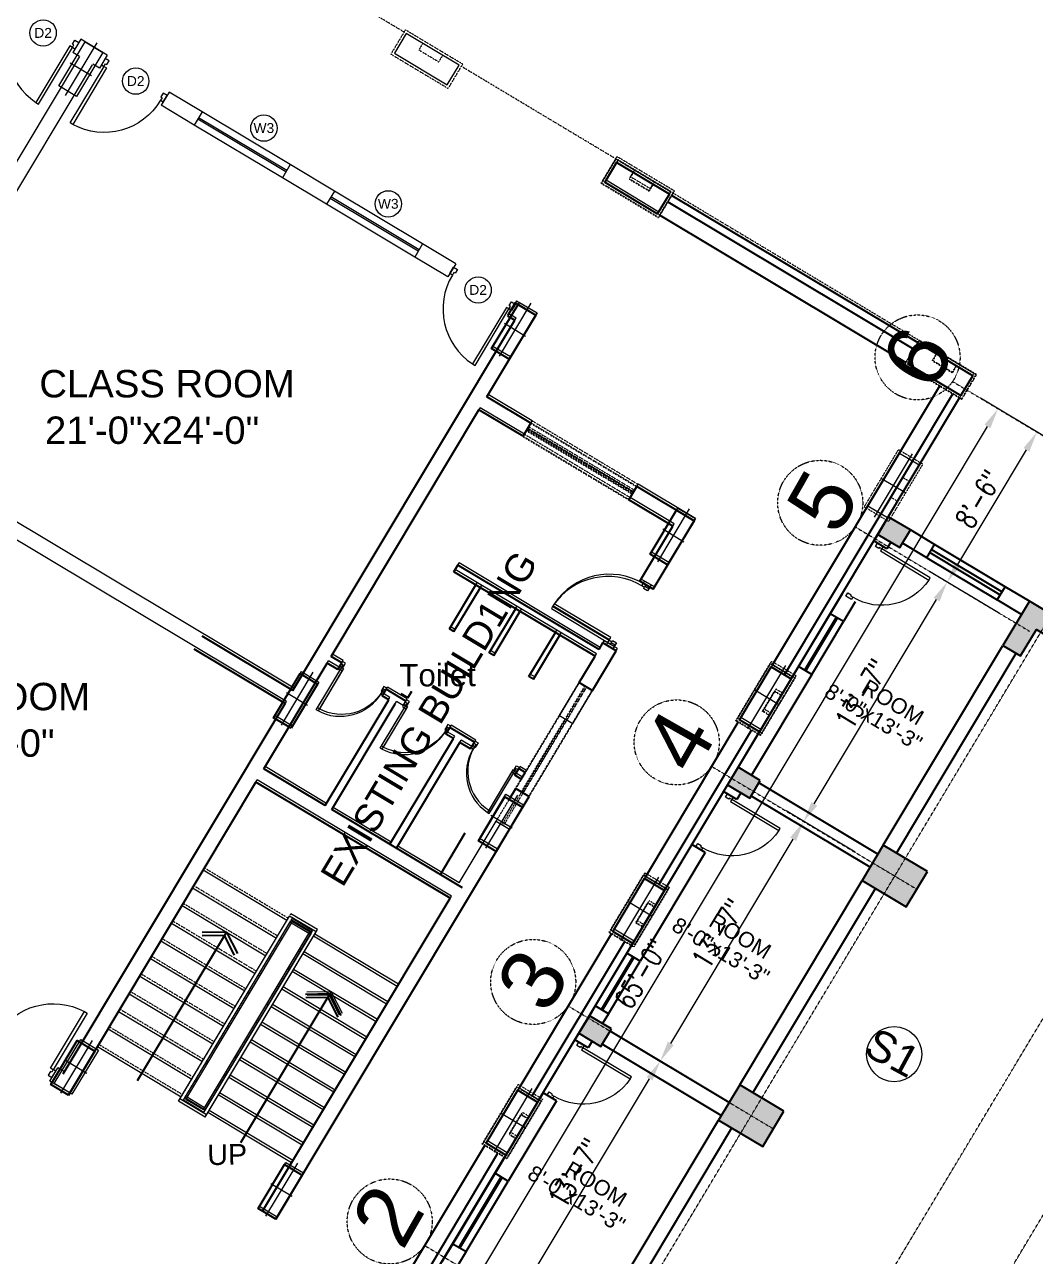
# Model space of a CAD drawing. Header units: inches. Extents: x -110725 to 51121, y 8404 to 44825.
# Drawn here: x 41913 to 42502, y 23805 to 24524 of the extents above; entities that cross this region are included whole.
import ezdxf
from ezdxf.enums import TextEntityAlignment as Align

# ---------------------------------------------------------------- set-up
doc = ezdxf.new("R2010")
doc.units = ezdxf.units.IN
doc.header["$LTSCALE"] = 0.1
doc.header["$MEASUREMENT"] = 0
doc.linetypes.add('CENTER', pattern=[2, 1.25, -0.25, 0.25, -0.25])
doc.linetypes.add('DASHED2', pattern=[0.375, 0.25, -0.125])
doc.layers.get('0').update_dxf_attribs({"color": 1, "lineweight": 0})
doc.layers.get('Defpoints').update_dxf_attribs({"lineweight": 0})
for name, color, linetype in [('COL', 6, 'Continuous'), ('Column Hatch', 7, 'Continuous'), ('GF', 1, 'Continuous'), ('GFW', 5, 'Continuous')]:
    doc.layers.add(name, color=color, linetype=linetype)
for name, color, linetype, lineweight in [('Col.', 4, 'Continuous', 0), ('dim', 252, 'Continuous', 0), ('DOOR', 32, 'Continuous', 0), ('FUR', 8, 'Continuous', 0), ('GRID', 8, 'CENTER', 0), ('h', 8, 'Continuous', 0), ('stair', 5, 'Continuous', 0), ('TEXT', 3, 'Continuous', 0), ('WALL', 7, 'Continuous', 0), ('WIN', 160, 'Continuous', 0)]:
    doc.layers.add(name, color=color, linetype=linetype, lineweight=lineweight)
doc.styles.add('ARIAL', font='arial.ttf')
doc.styles.add('as', font='arial.ttf')
doc.styles.add('ATIF', font='arial.ttf')
doc.styles.add('WORKING', font='romans.shx', dxfattribs={"width": 0.75})
doc.dimstyles.new('1-8', dxfattribs={"dimtxt": 6, "dimasz": 6, "dimexe": 3, "dimexo": 1, "dimgap": 2, "dimtad": 1, "dimdec": 1, "dimzin": 3, "dimdsep": 46, "dimlunit": 4, "dimtxsty": 'WORKING', "dimcen": 2, "dimdle": 3, "dimadec": 0, "dimazin": 0, "dimtfac": 0.75, "dimtdec": 1, "dimtofl": 0, "dimtmove": 1, "dimatfit": 0, "dimfxl": 4, "dimtolj": 1, "dimtzin": 0, "dimlwd": -1, "dimlwe": -1, "dimarcsym": 1})

# ---------------------------------------------------------------- blocks, each defined once
blk = doc.blocks.new('D-1')
for points in [[(1.5, 34.85), (1.5, 1.85), (3, 1.85), (3, 34.85)], [(2.25, 0.38), (2.25, -1.88), (0, -1.88), (0, 1.88), (1.5, 1.88), (1.5, 0.38)], [(33.75, 0.38), (34.5, 0.38), (34.5, 1.88), (36, 1.88), (36, -1.88), (33.75, -1.88)]]:
    blk.add_lwpolyline(points, close=True)
blk.add_arc((1.5, 1.88), 33, 0, 87.39475)
blk = doc.blocks.new('44')
at = {"layer": 'Col.', "linetype": 'Continuous'}
blk.add_lwpolyline([(-24729.42, 37327.33), (-24729.42, 37339.33), (-24759.42, 37339.33), (-24759.42, 37327.33)], close=True, dxfattribs=at)
at = {"layer": 'dim', "linetype": 'Continuous'}
for p, q in [((-24744.42, 37340.53), (-24744.42, 37326.13)), ((-24762.42, 37333.33), (-24726.42, 37333.33))]:
    blk.add_line(p, q, dxfattribs=at)
blk = doc.blocks.new('ADF')
at = {"layer": 'Col.', "linetype": 'Continuous'}
blk.add_lwpolyline([(-24079.18, 38156.3), (-24090.77, 38163.23), (-24072.27, 38194.12), (-24060.69, 38187.18)], close=True, dxfattribs=at)
at = {"layer": 'dim', "linetype": 'Continuous'}
for p, q in [((-24086.82, 38156.68), (-24064.63, 38193.74)), ((-24082.67, 38179.37), (-24068.78, 38171.04))]:
    blk.add_line(p, q, dxfattribs=at)
blk = doc.blocks.new('A$C266513BC')
at = {"layer": 'WALL'}
for p, q in [((0, 52.07), (12.55, 58.49)), ((0, 52.07), (86.94, 0)), ((0, 52.07), (0.26, 37.98)), ((2.02, 50.86), (13.46, 56.71)), ((2.02, 50.86), (2.26, 38.02))]:
    blk.add_line(p, q, dxfattribs=at)
blk = doc.blocks.new('*D3276')
at = {"layer": 'Defpoints', "color": 0, "transparency": 16777216}
for p in [(42503.4, 24285.7), (42543.67, 24261.59), (42491.25, 24174.08)]:
    blk.add_point(p, dxfattribs=at)
at = {"layer": 'dim', "color": 0, "transparency": 16777216}
for p, q in [((42533.37, 24267.75), (42493.11, 24291.87)), ((42457.16, 24208.49), (42497.24, 24275.41)), ((42480.96, 24180.24), (42440.69, 24204.36))]:
    blk.add_line(p, q, dxfattribs=at)
for points in [[(42495.52, 24276.44), (42498.95, 24274.38), (42503.4, 24285.7)], [(42455.44, 24209.52), (42458.87, 24207.46), (42450.99, 24198.19)]]:
    blk.add_solid(points, dxfattribs=at)
at = {"layer": 'dim', "color": 0, "transparency": 16777216, "insert": (42469.35, 24246.65), "char_height": 12, "attachment_point": 5, "rotation": 59.08061, "style": 'WORKING'}
blk.add_mtext('\\A1;8\'-6"', dxfattribs=at)
blk = doc.blocks.new('*D3277')
at = {"layer": 'Defpoints', "color": 0, "transparency": 16777216}
for p in [(42450.99, 24198.19), (42491.25, 24174.08), (42407.5, 24034.24)]:
    blk.add_point(p, dxfattribs=at)
at = {"layer": 'dim', "color": 0, "transparency": 16777216}
for p, q in [((42480.96, 24180.24), (42440.69, 24204.36)), ((42373.4, 24068.65), (42444.82, 24187.9)), ((42397.2, 24040.41), (42356.94, 24064.52))]:
    blk.add_line(p, q, dxfattribs=at)
for points in [[(42443.11, 24188.93), (42446.54, 24186.87), (42450.99, 24198.19)], [(42371.68, 24069.68), (42375.12, 24067.62), (42367.23, 24058.36)]]:
    blk.add_solid(points, dxfattribs=at)
at = {"layer": 'dim', "color": 0, "transparency": 16777216, "insert": (42401.27, 24132.97), "char_height": 12, "attachment_point": 5, "rotation": 59.08056, "style": 'WORKING'}
blk.add_mtext('\\A1;13\'-7"', dxfattribs=at)
blk = doc.blocks.new('*D3278')
at = {"layer": 'Defpoints', "color": 0, "transparency": 16777216}
for p in [(42367.23, 24058.36), (42407.5, 24034.24), (42323.74, 23894.4)]:
    blk.add_point(p, dxfattribs=at)
at = {"layer": 'dim', "color": 0, "transparency": 16777216}
for p, q in [((42397.2, 24040.41), (42356.94, 24064.52)), ((42289.65, 23928.82), (42361.07, 24048.06)), ((42313.45, 23900.57), (42273.18, 23924.69))]:
    blk.add_line(p, q, dxfattribs=at)
for points in [[(42359.35, 24049.09), (42362.78, 24047.03), (42367.23, 24058.36)], [(42287.93, 23929.84), (42291.36, 23927.79), (42283.48, 23918.52)]]:
    blk.add_solid(points, dxfattribs=at)
at = {"layer": 'dim', "color": 0, "transparency": 16777216, "insert": (42317.51, 23993.14), "char_height": 12, "attachment_point": 5, "rotation": 59.08061, "style": 'WORKING'}
blk.add_mtext('\\A1;13\'-7"', dxfattribs=at)
blk = doc.blocks.new('*D3279')
at = {"layer": 'Defpoints', "color": 0, "transparency": 16777216}
for p in [(42283.48, 23918.52), (42323.74, 23894.4), (42239.99, 23754.57)]:
    blk.add_point(p, dxfattribs=at)
at = {"layer": 'dim', "color": 0, "transparency": 16777216}
for p, q in [((42313.45, 23900.57), (42273.18, 23924.69)), ((42205.89, 23788.98), (42277.31, 23908.23)), ((42229.7, 23760.74), (42189.43, 23784.85))]:
    blk.add_line(p, q, dxfattribs=at)
for points in [[(42275.6, 23909.25), (42279.03, 23907.2), (42283.48, 23918.52)], [(42204.18, 23790.01), (42207.61, 23787.96), (42199.73, 23778.69)]]:
    blk.add_solid(points, dxfattribs=at)
at = {"layer": 'dim', "color": 0, "transparency": 16777216, "insert": (42233.76, 23853.3), "char_height": 12, "attachment_point": 5, "rotation": 59.08065, "style": 'WORKING'}
blk.add_mtext('\\A1;13\'-7"', dxfattribs=at)
blk = doc.blocks.new('*D3281')
at = {"layer": 'Defpoints', "color": 0, "transparency": 16777216}
for p in [(42480.66, 24299.33), (42520.92, 24275.21), (42120.13, 23606.06)]:
    blk.add_point(p, dxfattribs=at)
at = {"layer": 'dim', "color": 0, "transparency": 16777216}
for p, q in [((42510.62, 24281.38), (42470.36, 24305.49)), ((42086.04, 23640.47), (42474.49, 24289.03)), ((42109.84, 23612.23), (42069.57, 23636.34))]:
    blk.add_line(p, q, dxfattribs=at)
for points in [[(42472.77, 24290.06), (42476.2, 24288), (42480.66, 24299.33)], [(42084.32, 23641.5), (42087.75, 23639.44), (42079.87, 23630.18)]]:
    blk.add_solid(points, dxfattribs=at)
at = {"layer": 'dim', "color": 0, "transparency": 16777216, "insert": (42272.42, 23969.45), "char_height": 12, "attachment_point": 5, "rotation": 59.08061, "style": 'WORKING'}
blk.add_mtext('\\A1;65\'-0"', dxfattribs=at)
blk = doc.blocks.new('D2')
for p, q in [((-3, 34.85), (-1.5, 34.85)), ((-3, 1.85), (-3, 34.85)), ((-1.5, 34.85), (-1.5, 1.85)), ((-34.5, 1.88), (-36, 1.88)), ((-36, 1.88), (-36, -1.88)), ((-34.5, 0.38), (-34.5, 1.88)), ((-33.75, 0.38), (-34.5, 0.38)), ((-33.75, -1.88), (-33.75, 0.38)), ((-1.5, 1.85), (-3, 1.85)), ((-2.25, 0.38), (-2.25, -1.88)), ((-1.5, 0.38), (-2.25, 0.38)), ((0, 1.88), (-1.5, 1.88)), ((-1.5, 1.88), (-1.5, 0.38)), ((0, -1.88), (0, 1.88)), ((-36, -1.88), (-33.75, -1.88)), ((-2.25, -1.88), (0, -1.88))]:
    blk.add_line(p, q)
blk.add_arc((-1.5, 1.88), 33, 92.60525, 180)

msp = doc.modelspace()

# ---------------------------------------------------------------- hatches: boundary and pattern name
at = {"layer": 'Column Hatch'}
for points in [[(42416.60384, 24236.27762), (42410.43786, 24225.98292), (42423.30622, 24218.27545), (42429.4722, 24228.57014)], [(42341.86345, 24082.29898), (42328.99509, 24090.00645), (42322.82911, 24079.71176), (42335.69747, 24072.00428)], [(42439.39942, 24029.12103), (42413.66253, 24044.53571), (42401.33079, 24023.94619), (42427.06768, 24008.53151)], [(42255.02545, 23937.31465), (42242.15709, 23945.02212), (42235.99111, 23934.72743), (42248.85947, 23927.01996)], [(42355.64486, 23889.28479), (42329.90797, 23904.69947), (42317.57622, 23884.10996), (42343.31312, 23868.69528)]]:
    msp.add_hatch(color=256, dxfattribs=at).paths.add_polyline_path(points)
h = msp.add_hatch(color=256, dxfattribs=at)
h.dxf.hatch_style = 1
h.paths.add_polyline_path([(42483.54332, 24161.20786), (42493.83859, 24155.04161), (42503.09043, 24170.48919), (42518.53267, 24161.24055), (42524.70329, 24171.53172), (42498.96137, 24186.94977)])

# ---------------------------------------------------------------- linework, layer by layer
at = {"layer": 'COL', "color": 5}
msp.add_line((42018.03111, 23917.23936), (42018.889, 23916.72553), dxfattribs=at)
at = {"layer": 'COL', "linetype": 'Continuous'}
for points in [[(42281.99086, 24413.04408), (42288.92759, 24424.62561), (42258.04351, 24443.12355), (42251.10678, 24431.54202)], [(42195.38173, 24328.24888), (42185.09573, 24334.42933), (42200.54687, 24360.14435), (42210.83288, 24353.9639)], [(42458.98362, 24307.03471), (42465.92035, 24318.61624), (42435.03627, 24337.11418), (42428.09954, 24325.53265)], [(42287.82671, 24208.18566), (42277.5407, 24214.36612), (42292.99184, 24240.08114), (42303.27785, 24233.90068)], [(42068.10637, 24112.79021), (42057.82036, 24118.97067), (42073.2715, 24144.68569), (42083.55751, 24138.50523)], [(42341.4247, 24110.75887), (42329.84317, 24117.6956), (42348.34111, 24148.57968), (42359.92264, 24141.64295)], [(42187.69942, 24040.93146), (42177.41341, 24047.11191), (42192.86455, 24072.82693), (42203.15056, 24066.64648)], [(42267.43294, 23987.22257), (42255.85141, 23994.15929), (42274.34935, 24025.04337), (42285.93088, 24018.10664)], [(41938.10902, 23898.66649), (41927.82302, 23904.84694), (41943.27416, 23930.56196), (41953.56017, 23924.38151)], [(42193.44118, 23863.68626), (42181.85965, 23870.62299), (42200.35759, 23901.50706), (42211.93912, 23894.57034)], [(42059.08977, 23826.20537), (42048.80376, 23832.38583), (42064.2549, 23858.10085), (42074.54091, 23851.92039)]]:
    msp.add_lwpolyline(points, close=True, dxfattribs=at)
at = {"layer": 'COL'}
for points in [[(42429.4722, 24228.57014), (42416.60384, 24236.27762), (42410.43786, 24225.98292), (42423.30622, 24218.27545)], [(42341.86345, 24082.29898), (42328.99509, 24090.00645), (42322.82911, 24079.71176), (42335.69747, 24072.00428)], [(42439.39942, 24029.12103), (42413.66253, 24044.53571), (42401.33079, 24023.94619), (42427.06768, 24008.53151)], [(42255.02545, 23937.31465), (42242.15709, 23945.02212), (42235.99111, 23934.72743), (42248.85947, 23927.01996)], [(42355.64486, 23889.28479), (42329.90797, 23904.69947), (42317.57622, 23884.10996), (42343.31312, 23868.69528)]]:
    msp.add_lwpolyline(points, close=True, dxfattribs=at)
at = {"layer": 'COL', "linetype": 'Continuous'}
msp.add_lwpolyline([(42483.54332, 24161.20786), (42493.84179, 24155.04696), (42503.09043, 24170.48919), (42518.53267, 24161.24055), (42524.70329, 24171.53172), (42498.96137, 24186.94977), (42483.54332, 24161.20786)], dxfattribs=at)
at = {"layer": 'FUR', "linetype": 'DASHED2'}
msp.add_line((42018.80186, 23918.5262), (42019.65975, 23918.01236), dxfattribs=at)
at = {"layer": 'GF'}
for p, q in [((42198.89633, 24361.11326), (42194.41073, 24353.62412)), ((42198.89633, 24361.11326), (42210.83288, 24353.9639)), ((42182.31522, 24306.35095), (42210.83288, 24353.9639)), ((42194.41073, 24353.62412), (42198.62625, 24351.09924)), ((42069.14067, 24134.9107), (42198.62625, 24351.09924)), ((42208.05195, 24290.936), (42182.31522, 24306.35095)), ((42091.50589, 24154.73611), (42177.69073, 24298.62993)), ((42203.42746, 24283.21498), (42177.69073, 24298.62993)), ((42203.42746, 24283.21498), (42208.05195, 24290.936)), ((42265.19562, 24246.21909), (42269.8201, 24253.94011)), ((42303.27785, 24233.90068), (42269.8201, 24253.94011)), ((42290.93235, 24230.80414), (42265.19562, 24246.21909)), ((42279.38468, 24194.00875), (42303.27785, 24233.90068)), ((42271.66366, 24198.63323), (42290.93235, 24230.80414)), ((42410.43786, 24225.98292), (42408.12561, 24222.12241)), ((42443.6274, 24220.09192), (42429.4722, 24228.57014)), ((42415.84663, 24217.49793), (42408.12561, 24222.12241)), ((42418.15888, 24221.35844), (42415.84663, 24217.49793)), ((42439.00292, 24212.3709), (42424.84772, 24220.84912)), ((42439.00292, 24212.3709), (42443.6274, 24220.09192)), ((42163.1007, 24204.20863), (42165.41295, 24208.06914)), ((42245.45824, 24154.88079), (42163.1007, 24204.20863)), ((42247.77049, 24158.7413), (42165.41295, 24208.06914)), ((42160.55412, 24170.76442), (42175.96907, 24196.50116)), ((42163.12779, 24169.22293), (42178.54274, 24194.95966)), ((42279.38468, 24194.00875), (42271.66366, 24198.63323)), ((42480.18169, 24187.70698), (42484.80617, 24195.428)), ((42498.96137, 24186.94977), (42484.80617, 24195.428)), ((42389.62767, 24191.23834), (42382.69095, 24179.65681)), ((42183.71718, 24156.89097), (42199.13213, 24182.6277)), ((42186.29085, 24155.34947), (42201.7058, 24181.0862)), ((42397.34869, 24186.61385), (42390.41197, 24175.03232)), ((42494.33689, 24179.22876), (42480.18169, 24187.70698)), ((42390.41197, 24175.03232), (42382.69095, 24179.65681)), ((42069.14067, 24134.9107), (42016.15268, 24166.64772)), ((42163.12779, 24169.22293), (42160.55412, 24170.76442)), ((42206.88023, 24143.01751), (42222.29519, 24168.75424)), ((42209.45391, 24141.47602), (42224.86886, 24167.21275)), ((42247.77049, 24158.7413), (42250.08273, 24162.60181)), ((42257.80375, 24157.97732), (42250.08273, 24162.60181)), ((42413.66275, 24044.53558), (42483.54332, 24161.20786)), ((42064.51618, 24127.18968), (42011.52819, 24158.92671)), ((42097.7256, 24151.01083), (42091.50589, 24154.73611)), ((42186.29085, 24155.34947), (42183.71718, 24156.89097)), ((42236.20927, 24139.43875), (42245.45824, 24154.88079)), ((42243.93029, 24134.81427), (42257.80375, 24157.97732)), ((42421.38381, 24039.91117), (42491.26434, 24156.58338)), ((42052.19777, 24089.10745), (42089.19365, 24150.8756)), ((42095.41336, 24147.15032), (42089.19365, 24150.8756)), ((42095.41336, 24147.15032), (42097.7256, 24151.01083)), ((42364.19301, 24148.77273), (42328.99509, 24090.00645)), ((42371.91402, 24144.14825), (42364.19301, 24148.77273)), ((42209.45391, 24141.47602), (42206.88023, 24143.01751)), ((42236.20927, 24139.43875), (42243.93029, 24134.81427)), ((42371.91402, 24144.14825), (42336.71611, 24085.38197)), ((42121.15009, 24131.73537), (42123.46233, 24135.59588)), ((42125.0106, 24129.42313), (42121.15009, 24131.73537)), ((42135.04386, 24128.65915), (42123.46233, 24135.59588)), ((42136.23451, 24130.64706), (42132.374, 24132.9593)), ((42136.23451, 24130.64706), (42138.54676, 24134.50757)), ((41935.0306, 23911.00114), (42064.51618, 24127.18968)), ((42088.01472, 24067.65497), (42125.0106, 24129.42313)), ((42091.87523, 24065.34273), (42128.87111, 24127.11088)), ((42158.46835, 24109.38369), (42160.78059, 24113.2442)), ((42162.7578, 24106.81453), (42158.46835, 24109.38369)), ((42175.15026, 24104.63752), (42160.78059, 24113.2442)), ((42125.76192, 24045.04638), (42162.7578, 24106.81453)), ((42129.62243, 24042.73414), (42166.61831, 24104.50229)), ((42172.83802, 24100.77701), (42166.61831, 24104.50229)), ((42172.83802, 24100.77701), (42175.15026, 24104.63752)), ((42088.01472, 24067.65497), (42052.19777, 24089.10745)), ((42198.57475, 24085.36206), (42200.88699, 24089.22257)), ((42204.7475, 24086.91033), (42200.88699, 24089.22257)), ((41938.12713, 23898.65564), (42047.57328, 24081.38643)), ((42160.8149, 24013.56065), (42047.57328, 24081.38643)), ((42202.43526, 24083.04982), (42198.57475, 24085.36206)), ((42202.43526, 24083.04982), (42204.7475, 24086.91033)), ((42410.58188, 24039.39177), (42341.09271, 24081.01214)), ((42059.08977, 23826.20537), (42206.93441, 24073.04611)), ((42195.39987, 24071.30356), (42199.21339, 24077.6706)), ((42199.21339, 24077.6706), (42206.93441, 24073.04611)), ((42322.82911, 24079.71176), (42320.51687, 24075.85125)), ((42328.23789, 24071.22676), (42320.51687, 24075.85125)), ((42330.55013, 24075.08727), (42328.23789, 24071.22676)), ((42405.95739, 24031.67075), (42336.46822, 24073.29112)), ((42125.76192, 24045.04638), (42091.87523, 24065.34273)), ((42155.18596, 24027.42292), (42169.73149, 24051.70806)), ((42168.01474, 24019.73916), (42119.36901, 24048.8754)), ((42302.01893, 24044.96717), (42264.04398, 23981.56438)), ((42309.73994, 24040.34269), (42302.01893, 24044.96717)), ((42309.73994, 24040.34269), (42271.765, 23976.9399)), ((42329.90818, 23904.69934), (42401.33072, 24023.94609)), ((42337.62925, 23900.07494), (42409.05185, 24019.32179)), ((42051.36875, 23830.82986), (42160.8149, 24013.56065)), ((42030.27797, 23993.83088), (41978.20822, 23906.89546)), ((42030.27797, 23993.83088), (42016.18582, 23993.56658)), ((42030.27797, 23993.83088), (42036.6958, 23981.28218)), ((42029.06625, 23991.8078), (42016.22333, 23991.56693)), ((42029.06625, 23991.8078), (42034.91517, 23980.3715)), ((42271.765, 23976.9399), (42264.04398, 23981.56438)), ((42090.62947, 23957.6835), (42038.55972, 23870.74808)), ((42090.62947, 23957.6835), (42076.53732, 23957.4192)), ((42090.62947, 23957.6835), (42097.0473, 23945.1348)), ((42089.41775, 23955.66042), (42076.57483, 23955.41955)), ((42089.41775, 23955.66042), (42095.26666, 23944.22412)), ((42245.54604, 23950.68031), (42242.15709, 23945.02212)), ((42253.26706, 23946.05582), (42245.54604, 23950.68031)), ((42253.26706, 23946.05582), (42249.87811, 23940.39764)), ((42235.99111, 23934.72743), (42233.67887, 23930.86692)), ((42241.39988, 23926.24244), (42233.67887, 23930.86692)), ((42243.71213, 23930.10295), (42241.39988, 23926.24244)), ((42323.74388, 23894.40745), (42254.25471, 23936.02781)), ((42319.11939, 23886.68643), (42249.63022, 23928.30679)), ((42215.18092, 23899.98285), (42187.09747, 23853.09483)), ((42222.90194, 23895.35836), (42194.81848, 23848.47035)), ((42222.90194, 23895.35836), (42215.18092, 23899.98285)), ((42247.69945, 23767.44401), (42317.5762, 23884.10991)), ((42255.42047, 23762.81953), (42325.29729, 23879.48555)), ((42187.09747, 23853.09483), (42194.81848, 23848.47035)), ((42162.43354, 23811.91606), (42156.08983, 23801.32463)), ((42162.43354, 23811.91606), (42170.15456, 23807.29158)), ((42170.15456, 23807.29158), (42163.81085, 23796.70015))]:
    msp.add_line(p, q, dxfattribs=at)
at = {"layer": 'GFW', "linetype": 'DASHED2'}
for p, q in [((42267.70645, 24437.36242), (42265.39421, 24433.50191)), ((42265.39421, 24433.50191), (42276.97574, 24426.56518)), ((42279.28798, 24430.42569), (42276.97574, 24426.56518)), ((42444.69921, 24331.35304), (42442.38697, 24327.49254)), ((42442.38697, 24327.49254), (42453.9685, 24320.55581)), ((42456.28074, 24324.41632), (42453.9685, 24320.55581)), ((42208.05195, 24290.936), (42269.8201, 24253.94011)), ((42203.42746, 24283.21498), (42265.19562, 24246.21909)), ((42205.48279, 24286.64654), (42267.25094, 24249.65066)), ((42205.99662, 24287.50443), (42267.76477, 24250.50855)), ((42199.21339, 24077.6706), (42236.20927, 24139.43875)), ((42202.64496, 24075.61527), (42239.64084, 24137.38342)), ((42203.50285, 24075.10144), (42240.49873, 24136.86959)), ((42206.93441, 24073.04611), (42243.93029, 24134.81427)), ((42343.3448, 24122.72239), (42350.28152, 24134.30392)), ((42354.14203, 24131.99168), (42350.28152, 24134.30392)), ((42347.20531, 24120.41015), (42343.3448, 24122.72239)), ((42269.35303, 23999.18608), (42276.28976, 24010.76761)), ((42280.15027, 24008.45537), (42276.28976, 24010.76761)), ((42273.21354, 23996.87384), (42269.35303, 23999.18608)), ((42195.36127, 23875.64978), (42202.298, 23887.23131)), ((42206.15851, 23884.91906), (42202.298, 23887.23131)), ((42199.22178, 23873.33753), (42195.36127, 23875.64978))]:
    msp.add_line(p, q, dxfattribs=at)
at = {"layer": 'GFW', "linetype": 'Continuous'}
for p, q in [((42287.91385, 24420.01382), (42431.44886, 24334.04389)), ((42290.22609, 24423.87433), (42433.7611, 24337.9044)), ((42283.28936, 24412.29281), (42426.82437, 24326.32287)), ((42349.11186, 24149.86651), (42446.64301, 24312.70407)), ((42356.06213, 24143.95519), (42454.36403, 24308.07959)), ((42359.92264, 24141.64295), (42458.22454, 24305.76735)), ((42275.1201, 24026.33021), (42329.07242, 24116.40876)), ((42282.84112, 24021.70572), (42336.79344, 24111.78428)), ((42286.70163, 24019.39348), (42340.65395, 24109.47204)), ((42201.12833, 23902.7939), (42255.08066, 23992.87246)), ((42208.84935, 23898.16942), (42262.80168, 23988.24797)), ((42212.70986, 23895.85717), (42266.66219, 23985.93573)), ((42136.77092, 23795.34305), (42181.0889, 23869.33615)), ((42144.49194, 23790.71857), (42188.80992, 23864.71167)), ((42148.35245, 23788.40632), (42192.67043, 23862.39942))]:
    msp.add_line(p, q, dxfattribs=at)
at = {"layer": 'GFW'}
for p, q in [((42441.82841, 24217.09041), (42482.99963, 24192.41389)), ((42484.79896, 24195.41596), (42443.62774, 24220.09247)), ((42439.00089, 24212.37287), (42480.17211, 24187.69635)), ((42440.80022, 24215.37494), (42481.97144, 24190.69842)), ((42382.69095, 24179.65681), (42364.19301, 24148.77273)), ((42371.91402, 24144.14825), (42390.41197, 24175.03232)), ((42264.04398, 23981.56438), (42245.54604, 23950.68031)), ((42253.26706, 23946.05582), (42271.765, 23976.9399)), ((42187.09747, 23853.09483), (42162.43354, 23811.91606)), ((42170.15456, 23807.29158), (42194.81848, 23848.47035))]:
    msp.add_line(p, q, dxfattribs=at)
at = {"layer": 'GFW', "linetype": 'DASHED2'}
for points in [[(42257.53909, 24445.20061), (42249.06086, 24431.0454), (42282.51861, 24411.00597), (42290.99684, 24425.16117)], [(42434.53185, 24339.19124), (42426.05362, 24325.03603), (42459.51137, 24304.9966), (42467.9896, 24319.1518)], [(42341.94079, 24108.70129), (42327.78559, 24117.17951), (42347.82502, 24150.63726), (42361.98022, 24142.15904)], [(42267.94903, 23985.16498), (42253.79382, 23993.64321), (42273.83326, 24027.10096), (42287.98846, 24018.62273)], [(42193.95726, 23861.62868), (42179.80206, 23870.1069), (42199.8415, 23903.56465), (42213.9967, 23895.08643)]]:
    msp.add_lwpolyline(points, close=True, dxfattribs=at)
at = {"layer": 'GFW', "const_width": 2}
for points in [[(42386.55146, 24177.34457), (42368.05351, 24146.46049)], [(42267.90449, 23979.25214), (42249.40655, 23948.36806)], [(42190.95798, 23850.78259), (42166.29405, 23809.60382)]]:
    msp.add_lwpolyline(points, dxfattribs=at)
at = {"layer": 'GRID'}
for p, q in [((42245.15235, 23733.99307), (42658.74072, 24424.51831)), ((42345.50151, 23673.89267), (42759.08988, 24364.41792)), ((42406.91412, 23661.58869), (42809.71137, 24334.09713)), ((42454.113, 24315.22378), (42573.25001, 24243.86697)), ((42397.31328, 24230.34339), (42498.97337, 24169.45433)), ((42313.55786, 24090.50572), (42433.23355, 24018.82627)), ((42229.8033, 23950.66949), (42349.47899, 23878.99004)), ((42146.05135, 23810.83762), (42239.99042, 23754.57306))]:
    msp.add_line(p, q, dxfattribs=at)
for centre in [(42433.67132, 24329.28511), (42376.87268, 24244.40629), (42293.115, 24104.56534), (42209.36043, 23964.7291), (42125.6088, 23824.89769)]:
    msp.add_circle(centre, 24.81095, dxfattribs=at)
at = {"layer": 'stair'}
for p, q in [((42065.64317, 24000.62456), (42016.74338, 24029.91297)), ((42010.5774, 24019.61827), (42059.47719, 23990.32987)), ((42004.41142, 24009.32358), (42053.31121, 23980.03518)), ((42002.44187, 23895.10396), (42067.18466, 24003.19823)), ((42082.6267, 23993.94926), (42067.18466, 24003.19823)), ((42083.39745, 23995.2361), (42067.95541, 24004.48507)), ((42080.14017, 23993.69009), (42068.1297, 24000.88373)), ((42080.654, 23994.54798), (42068.64353, 24001.74162)), ((41998.24544, 23999.02889), (42047.14523, 23969.74048)), ((42005.18532, 23895.79208), (42067.87278, 24000.45479)), ((42006.55704, 23896.13614), (42068.21684, 23999.08307)), ((42017.62248, 23891.257), (42079.28228, 23994.20392)), ((42017.88391, 23885.85499), (42082.6267, 23993.94926)), ((42017.96654, 23889.88528), (42080.654, 23994.54798)), ((42018.65466, 23887.14183), (42083.39745, 23995.2361)), ((42079.36942, 23992.40325), (42067.35895, 23999.5969)), ((42079.88326, 23993.26114), (42067.87278, 24000.45479)), ((41992.07946, 23988.7342), (42040.97925, 23959.44579)), ((42016.85173, 23889.97016), (42078.51153, 23992.91709)), ((42017.19579, 23888.59844), (42079.88326, 23993.26114)), ((42061.19297, 23989.3022), (42062.05086, 23988.78837)), ((42061.96372, 23990.58904), (42062.82161, 23990.07521)), ((42129.98499, 23962.08718), (42081.08521, 23991.37559)), ((42130.75574, 23963.37402), (42081.85595, 23992.66243)), ((42055.79774, 23980.29435), (42056.65563, 23979.78052)), ((42073.20344, 23982.10856), (42072.34555, 23982.62239)), ((42073.97419, 23983.3954), (42073.1163, 23983.90923)), ((42123.81901, 23951.79249), (42074.91923, 23981.0809)), ((42124.58976, 23953.07933), (42075.68997, 23982.36773)), ((41985.91348, 23978.43951), (42034.81327, 23949.1511)), ((42055.02699, 23979.00751), (42055.88488, 23978.49368)), ((42067.03746, 23971.81387), (42066.17957, 23972.3277)), ((42067.80821, 23973.10071), (42066.95032, 23973.61454)), ((42118.42378, 23942.78464), (42069.52399, 23972.07304)), ((41979.7475, 23968.14481), (42028.64729, 23938.85641)), ((42048.86101, 23968.71282), (42049.7189, 23968.19899)), ((42049.63176, 23969.99966), (42050.48965, 23969.48583)), ((42117.65303, 23941.4978), (42068.75325, 23970.78621)), ((41973.58152, 23957.85012), (42022.48131, 23928.56171)), ((42042.69503, 23958.41813), (42043.55292, 23957.9043)), ((42060.87148, 23961.51918), (42060.01359, 23962.03301)), ((42061.64223, 23962.80601), (42060.78434, 23963.31984)), ((42111.48705, 23931.20311), (42062.58727, 23960.49151)), ((42112.2578, 23932.48994), (42063.35801, 23961.77835)), ((42054.7055, 23951.22448), (42053.84761, 23951.73832)), ((42055.47625, 23952.51132), (42054.61836, 23953.02515)), ((42106.09182, 23922.19525), (42057.19203, 23951.48366)), ((41967.41554, 23947.55543), (42016.31533, 23918.26702)), ((42036.52905, 23948.12344), (42037.38694, 23947.6096)), ((42105.32107, 23920.90842), (42056.42129, 23950.19682)), ((41961.24956, 23937.26074), (42010.14935, 23907.97233)), ((42030.36307, 23937.82874), (42031.22096, 23937.31491)), ((42031.13382, 23939.11558), (42031.99171, 23938.60175)), ((42048.53952, 23940.92979), (42047.68163, 23941.44362)), ((42049.31027, 23942.21663), (42048.45238, 23942.73046)), ((42099.15509, 23910.61372), (42050.25531, 23939.90213)), ((42099.92584, 23911.90056), (42051.02605, 23941.18897)), ((42042.37354, 23930.6351), (42041.51565, 23931.14893)), ((42092.98911, 23900.31903), (42044.08933, 23929.60744)), ((42093.75986, 23901.60587), (42044.86007, 23930.89427)), ((41955.08358, 23926.96604), (42003.98337, 23897.67764)), ((42024.19709, 23927.53405), (42025.05498, 23927.02022)), ((42024.96784, 23928.82089), (42025.82573, 23928.30706)), ((42036.97831, 23921.62724), (42036.12042, 23922.14108)), ((42036.20756, 23920.34041), (42035.34967, 23920.85424)), ((42086.82313, 23890.02434), (42037.92335, 23919.31274)), ((42087.59388, 23891.31118), (42038.69409, 23920.59958)), ((42012.63588, 23908.2315), (42013.49377, 23907.71767)), ((42030.04158, 23910.04572), (42029.18369, 23910.55955)), ((42030.81233, 23911.33255), (42029.95444, 23911.84638)), ((42080.65715, 23879.72965), (42031.75737, 23909.01805)), ((42081.4279, 23881.01648), (42032.52811, 23910.30489)), ((42011.86513, 23906.94467), (42012.72302, 23906.43084)), ((42023.8756, 23899.75102), (42023.01771, 23900.26485)), ((42024.64635, 23901.03786), (42023.78846, 23901.55169)), ((42017.88391, 23885.85499), (42002.44187, 23895.10396)), ((42018.65466, 23887.14183), (42003.21262, 23896.3908)), ((42017.19579, 23888.59844), (42005.18532, 23895.79208)), ((42017.96654, 23889.88528), (42005.95606, 23897.07892)), ((42016.85173, 23889.97016), (42006.55704, 23896.13614)), ((42017.62248, 23891.257), (42007.32779, 23897.42298)), ((42074.49117, 23869.43495), (42025.59138, 23898.72336)), ((42075.26192, 23870.72179), (42026.36213, 23900.0102)), ((42068.32519, 23859.14026), (42019.4254, 23888.42867)), ((42069.09594, 23860.4271), (42020.19615, 23889.7155))]:
    msp.add_line(p, q, dxfattribs=at)
at = {"layer": 'stair', "linetype": 'DASHED2'}
for p, q in [((42066.41392, 24001.9114), (42017.51413, 24031.1998)), ((42011.34815, 24020.90511), (42060.24794, 23991.6167)), ((42005.18217, 24010.61042), (42054.08196, 23981.32201)), ((42003.21262, 23896.3908), (42067.95541, 24004.48507)), ((42005.95606, 23897.07892), (42068.64353, 24001.74162)), ((41999.01619, 24000.31573), (42047.91598, 23971.02732)), ((42007.32779, 23897.42298), (42068.98759, 24000.3699)), ((41992.85021, 23990.02103), (42041.75, 23960.73263)), ((41986.68423, 23979.72634), (42035.58401, 23950.43794)), ((41980.51825, 23969.43165), (42029.41803, 23940.14324)), ((41974.35227, 23959.13696), (42023.25205, 23929.84855)), ((41968.18629, 23948.84226), (42017.08607, 23919.55386)), ((42037.2998, 23949.41027), (42038.15769, 23948.89644)), ((41962.02031, 23938.54757), (42010.92009, 23909.25917)), ((41955.85433, 23928.25288), (42004.75411, 23898.96447))]:
    msp.add_line(p, q, dxfattribs=at)
at = {"layer": 'TEXT'}
for centre, radius in [((41923.35722, 24518.66416, 27.16259), 7.69524), ((41977.40096, 24490.58221, 27.16259), 7.69524), ((42052.19939, 24463.11681, 27.16259), 7.69524), ((42124.78287, 24418.89942, 27.16259), 7.69524), ((42177.22493, 24368.63922, 27.16259), 7.69524), ((42420.05719, 23922.55851), 16.08225)]:
    msp.add_circle(centre, radius, dxfattribs=at)
at = {"layer": 'WALL'}
for p, q in [((41945.36734, 24515.02735), (41940.74286, 24507.30633)), ((41960.80938, 24505.77838), (41945.36734, 24515.02735)), ((41944.60337, 24504.99408), (41815.11778, 24288.80555)), ((41944.60337, 24504.99408), (41940.74286, 24507.30633)), ((41960.80938, 24505.77838), (41956.1849, 24498.05736)), ((41822.8388, 24284.18106), (41952.1855, 24500.13772)), ((41956.1849, 24498.05736), (41952.32439, 24500.3696)), ((41996.8408, 24484.19744), (41992.21632, 24476.47643)), ((42016.14335, 24472.63623), (41996.8408, 24484.19744)), ((42011.51887, 24464.91521), (41992.21632, 24476.47643)), ((42016.14335, 24472.63623), (42011.51887, 24464.91521)), ((42067.61681, 24441.80633), (42062.99233, 24434.08531)), ((42093.35354, 24426.39138), (42067.61681, 24441.80633)), ((42088.72906, 24418.67036), (42062.99233, 24434.08531)), ((42093.35354, 24426.39138), (42088.72906, 24418.67036)), ((42144.827, 24395.56148), (42140.20252, 24387.84046)), ((42164.12955, 24384.00027), (42144.827, 24395.56148)), ((42159.50507, 24376.27925), (42140.20252, 24387.84046)), ((42164.12955, 24384.00027), (42159.50507, 24376.27925)), ((42199.66708, 24362.4001), (42195.18147, 24354.91095)), ((42199.66708, 24362.4001), (42211.60362, 24355.25073)), ((42183.08596, 24307.63778), (42211.60362, 24355.25073)), ((42195.18147, 24354.91095), (42199.397, 24352.38607)), ((42069.91142, 24136.19754), (42199.397, 24352.38607)), ((42208.8227, 24292.22283), (42183.08596, 24307.63778)), ((42092.27664, 24156.02295), (42178.46148, 24299.91676)), ((42204.19821, 24284.50181), (42178.46148, 24299.91676)), ((42204.19821, 24284.50181), (42208.8227, 24292.22283)), ((42069.91142, 24136.19754), (41822.8388, 24284.18106)), ((42065.28693, 24128.47652), (41818.21432, 24276.46004)), ((42265.96636, 24247.50593), (42270.59085, 24255.22695)), ((42304.0486, 24235.18751), (42270.59085, 24255.22695)), ((42291.70309, 24232.09098), (42265.96636, 24247.50593)), ((42272.43441, 24199.92007), (42291.70309, 24232.09098)), ((42280.15543, 24195.29558), (42304.0486, 24235.18751)), ((42163.87145, 24205.49547), (42166.18369, 24209.35598)), ((42248.54123, 24160.02814), (42166.18369, 24209.35598)), ((42246.22899, 24156.16763), (42163.87145, 24205.49547)), ((42161.32487, 24172.05126), (42176.73982, 24197.78799)), ((42163.89854, 24170.50977), (42179.31349, 24196.2465)), ((42280.15543, 24195.29558), (42272.43441, 24199.92007)), ((42184.48792, 24158.17781), (42199.90287, 24183.91454)), ((42187.0616, 24156.63631), (42202.47655, 24182.37304)), ((42163.89854, 24170.50977), (42161.32487, 24172.05126)), ((42207.65098, 24144.30435), (42223.06593, 24170.04108)), ((42210.22466, 24142.76286), (42225.63961, 24168.49959)), ((42232.43852, 24115.62765), (42258.57449, 24159.26416)), ((42248.54123, 24160.02814), (42250.85348, 24163.88864)), ((42258.57449, 24159.26416), (42250.85348, 24163.88864)), ((42052.96851, 24090.39428), (42089.96439, 24152.16244)), ((42096.1841, 24148.43716), (42089.96439, 24152.16244)), ((42098.49635, 24152.29767), (42092.27664, 24156.02295)), ((42096.1841, 24148.43716), (42098.49635, 24152.29767)), ((42187.0616, 24156.63631), (42184.48792, 24158.17781)), ((42224.7175, 24120.25214), (42246.22899, 24156.16763)), ((42210.22466, 24142.76286), (42207.65098, 24144.30435)), ((42088.78546, 24068.94181), (42125.78134, 24130.70996)), ((42121.92084, 24133.02221), (42124.23308, 24136.88272)), ((42125.78134, 24130.70996), (42121.92084, 24133.02221)), ((42135.81461, 24129.94599), (42124.23308, 24136.88272)), ((41935.80135, 23912.28798), (42065.28693, 24128.47652)), ((42092.64597, 24066.62957), (42129.64185, 24128.39772)), ((42133.50236, 24126.08548), (42129.64185, 24128.39772)), ((42133.50236, 24126.08548), (42135.81461, 24129.94599)), ((42224.7175, 24120.25214), (42232.43852, 24115.62765)), ((42159.23909, 24110.67053), (42161.55134, 24114.53104)), ((42163.52855, 24108.10137), (42159.23909, 24110.67053)), ((42175.92101, 24105.92436), (42161.55134, 24114.53104)), ((42126.53267, 24046.33322), (42163.52855, 24108.10137)), ((42130.39318, 24044.02097), (42167.38906, 24105.78913)), ((42173.60877, 24102.06385), (42167.38906, 24105.78913)), ((42173.60877, 24102.06385), (42175.92101, 24105.92436)), ((42088.78546, 24068.94181), (42052.96851, 24090.39428)), ((42199.3455, 24086.6489), (42201.65774, 24090.50941)), ((42205.51825, 24088.19716), (42201.65774, 24090.50941)), ((42203.20601, 24084.33665), (42205.51825, 24088.19716)), ((41938.89788, 23899.94248), (42048.34403, 24082.67326)), ((42161.58564, 24014.84748), (42048.34403, 24082.67326)), ((42203.20601, 24084.33665), (42199.3455, 24086.6489)), ((42126.53267, 24046.33322), (42092.64597, 24066.62957)), ((42166.21013, 24022.5685), (42187.72162, 24058.48399)), ((42187.72162, 24058.48399), (42195.44264, 24053.8595)), ((42059.86051, 23827.49221), (42195.44264, 24053.8595)), ((42166.21013, 24022.5685), (42130.39318, 24044.02097)), ((42052.13949, 23832.11669), (42161.58564, 24014.84748)), ((41927.31635, 23906.8792), (41931.94084, 23914.60022)), ((41935.80135, 23912.28798), (41931.94084, 23914.60022)), ((41938.89788, 23899.94248), (41927.31635, 23906.8792)), ((42059.86051, 23827.49221), (42052.13949, 23832.11669))]:
    msp.add_line(p, q, dxfattribs=at)
at = {"layer": 'WALL', "elevation": 27.16259}
for points in [[(42135.28962, 24518.42162), (42128.35289, 24506.84009), (42159.23696, 24488.34215), (42166.17369, 24499.92368)], [(42258.82592, 24444.42986), (42251.88919, 24432.84833), (42282.77327, 24414.35039), (42289.71, 24425.93192)]]:
    msp.add_lwpolyline(points, close=True, dxfattribs=at)
at = {"layer": 'WIN', "linetype": 'DASHED2'}
for p, q in [((42144.94089, 24512.64101), (42142.62865, 24508.78051)), ((42142.62865, 24508.78051), (42154.21018, 24501.84378)), ((42156.52242, 24505.70429), (42154.21018, 24501.84378)), ((42268.4772, 24438.64925), (42266.16495, 24434.78874)), ((42266.16495, 24434.78874), (42277.74648, 24427.85202)), ((42280.05873, 24431.71252), (42277.74648, 24427.85202)), ((42206.76737, 24288.79127), (42268.53552, 24251.79539)), ((42208.8227, 24292.22283), (42270.59085, 24255.22695)), ((42204.19821, 24284.50181), (42265.96636, 24247.50593)), ((42206.25354, 24287.93338), (42268.02169, 24250.9375)), ((42418.11897, 24247.56501), (42425.0557, 24259.14654)), ((42428.91621, 24256.83429), (42425.0557, 24259.14654)), ((42421.97948, 24245.25277), (42418.11897, 24247.56501)), ((42344.12721, 24124.0287), (42351.06394, 24135.61023)), ((42354.92445, 24133.29799), (42351.06394, 24135.61023)), ((42347.98772, 24121.71646), (42344.12721, 24124.0287)), ((42187.72162, 24058.48399), (42224.7175, 24120.25214)), ((42191.15318, 24056.42866), (42228.14906, 24118.19681)), ((42192.01107, 24055.91483), (42229.00695, 24117.68298)), ((42195.44264, 24053.8595), (42232.43852, 24115.62765)), ((42270.13545, 24000.49239), (42277.07217, 24012.07392)), ((42280.93268, 24009.76168), (42277.07217, 24012.07392)), ((42273.99596, 23998.18015), (42270.13545, 24000.49239)), ((42196.14368, 23876.95609), (42203.08041, 23888.53762)), ((42206.94092, 23886.22537), (42203.08041, 23888.53762)), ((42200.00419, 23874.64384), (42196.14368, 23876.95609))]:
    msp.add_line(p, q, dxfattribs=at)
at = {"layer": 'WIN'}
for p, q in [((42065.04765, 24437.51688), (42013.57419, 24468.34678)), ((42065.56149, 24438.37477), (42014.08802, 24469.20467)), ((42067.61681, 24441.80633), (42016.14335, 24472.63623)), ((42062.99233, 24434.08531), (42011.51887, 24464.91521)), ((42144.827, 24395.56148), (42093.35354, 24426.39138)), ((42140.20252, 24387.84046), (42088.72906, 24418.67036)), ((42142.25785, 24391.27202), (42090.78438, 24422.10193)), ((42142.77168, 24392.12992), (42091.29822, 24422.95982))]:
    msp.add_line(p, q, dxfattribs=at)
at = {"layer": 'WIN', "linetype": 'DASHED2', "elevation": 27.16259}
for points in [[(42134.00278, 24519.19237), (42043.92422, 24573.1447)], [(42257.53909, 24445.20061), (42167.46053, 24499.15293)], [(41972.23664, 23379.35539), (41972.23664, 23494.36418), (42466.70276, 24319.92255), (42290.99684, 24425.16117)]]:
    msp.add_lwpolyline(points, dxfattribs=at)
for points in [[(42134.77353, 24520.47921), (42126.2953, 24506.324), (42159.75305, 24486.28457), (42168.23128, 24500.43977)], [(42258.30983, 24446.48744), (42249.83161, 24432.33224), (42283.28936, 24412.29281), (42291.76758, 24426.44801)], [(42416.71496, 24233.54391), (42402.55976, 24242.02213), (42422.5992, 24275.47988), (42436.7544, 24267.00166)], [(42342.7232, 24110.0076), (42328.568, 24118.48582), (42348.60743, 24151.94357), (42362.76264, 24143.46535)], [(42268.73144, 23986.47129), (42254.57624, 23994.94952), (42274.61567, 24028.40727), (42288.77087, 24019.92904)], [(42194.73968, 23862.93499), (42180.58447, 23871.41321), (42200.62391, 23904.87096), (42214.77911, 23896.39274)]]:
    msp.add_lwpolyline(points, close=True, dxfattribs=at)

# ---------------------------------------------------------------- block references
at = {"layer": 'Col.', "linetype": 'Continuous', "xscale": -1, "rotation": 58.99999999994495}
for p in [(61201.9773, -15940.6547, 27.16259), (61455.32822, -16092.71116, 27.16259), (61547.7732, -16212.77438, 27.16259), (61328.05286, -16308.16983, 27.16259), (61447.44193, -16379.90603, 27.16259), (61199.33803, -16523.07152, 27.16259), (61319.03193, -16594.76189, 27.16259)]:
    msp.add_blockref('44', p, dxfattribs=at)
at = {"layer": 'dim', "linetype": 'Continuous'}
for p in [(66495.38278, -13920.6949, 27.16259), (66421.39102, -14044.23121, 27.16259), (66347.39926, -14167.76752, 27.16259), (66273.40749, -14291.30382, 27.16259)]:
    msp.add_blockref('ADF', p, dxfattribs=at)
at = {"layer": 'DOOR'}
for p, xscale, yscale, zscale, rotation in [((41943.0551, 24511.16684, 27.16259), 1.166666666666689, 1.166666666666689, 1.166666666666689, 149.0806050618162), ((41958.49714, 24501.91787, 27.16259), -1.166666666666689, 1.166666666661229, 1.166666666661804, 149.0806050618203), ((42197.84873, 24358.55883, 27.16259), 1.166666666666689, 1.166666666666689, 1.166666666666689, 149.0806050618162), ((42253.94324, 24160.28957), 1.166666666668419, 1.166666666668419, 1.166666666668419, 59.08060506182213), ((42254.71398, 24161.5764, 27.16259), 1.166666666666796, 1.166666666666796, 1.166666666666796, 59.08060506187181), ((42096.56962, 24149.08082), -0.8333333332881488, 0.833333333283008, 0.833333333283334, 149.0806050618675), ((42097.34037, 24150.36766, 27.16259), -0.8333333332868236, 0.8333333332829232, 0.833333333283334, 149.0806050618645), ((42133.88788, 24126.72914), -0.8333333332881488, 0.833333333283008, 0.833333333283334, 149.0806050618675), ((42134.65863, 24128.01598, 27.16259), -0.8333333332868236, 0.8333333332829232, 0.833333333283334, 149.0806050618645), ((42199.73102, 24087.29256), 0.8333333332881492, 0.8333333332881492, 0.8333333332881492, 149.0806050618675), ((42200.50177, 24088.5794, 27.16259), 0.8333333332868237, 0.8333333332868237, 0.8333333332868237, 149.0806050618718), ((41929.62859, 23910.73971, 27.16259), -1.166666666666689, 1.166666666661229, 1.166666666661804, 329.0806050618241)]:
    msp.add_blockref('D-1', p, dxfattribs=dict(at, xscale=xscale, yscale=yscale, zscale=zscale, rotation=rotation))
at = {"layer": 'DOOR', "xscale": -1, "rotation": 239.080605061888}
for p in [(42411.98612, 24219.81017), (42324.37738, 24073.53901), (42237.53937, 23928.55468)]:
    msp.add_blockref('D2', p, dxfattribs=at)
at = {"layer": 'h', "linetype": 'Continuous', "rotation": 270}
msp.add_blockref('A$C266513BC', (42039.33044, 23958.97025, 27.16259), dxfattribs=at)

# ---------------------------------------------------------------- texts
at = {"layer": 'TEXT', "style": 'ARIAL'}
for s, p in [('D2', (41923.33219, 24518.71313)), ('D2', (41977.37593, 24490.63118)), ('W3', (42052.17436, 24463.16578)), ('W3', (42124.75784, 24418.9484)), ('D2', (42177.1999, 24368.6882))]:
    msp.add_text(s, height=5.76, dxfattribs=at).set_placement(p, align=Align.MIDDLE_CENTER)
at = {"layer": 'TEXT', "style": 'as'}
for s, p in [('CLASS ROOM', (41921.13877, 24305.93673)), ('21\'-0"x24\'-0"', (41924.41212, 24278.78625)), ('CLASS ROOM', (41801.7059, 24123.30788)), ('21\'-0"x24\'-0"', (41804.97926, 24096.1574))]:
    msp.add_text(s, height=16, dxfattribs=at).set_placement(p)
for s, height, rotation, p in [('EXISTING BUILD1NG', 16, 59, (42098.10528, 24019.25825)), ('Toilet', 13.053336, 0.23424412, (42131.27939, 24137.20651)), ('8\'-0"x13\'-3"', 9, 329, (42378.52782, 24131.79199)), ('ROOM', 9, 329, (42400.24283, 24134.21387)), ('8\'-0"x13\'-3"', 9, 329, (42289.42117, 23995.34573)), ('ROOM', 9, 329, (42311.13618, 23997.76761)), ('UP', 12, 1.15363906, (42019.24972, 23857.75842)), ('8\'-0"x13\'-3"', 9, 329, (42205.21165, 23850.53634)), ('ROOM', 9, 329, (42226.92666, 23852.95822))]:
    msp.add_text(s, height=height, rotation=rotation, dxfattribs=at).set_placement(p)
at = {"layer": 'TEXT', "attachment_point": 1, "style": 'ATIF'}
for s, width, insert, char_height, rotation in [('6', 30.9854961, (42410.90783, 24326.28171), 36, 60.36070751), ('5', 30.9854961, (42355.58662, 24242.14606), 36, 60.36070751), ('4', 30.9854961, (42271.82859, 24102.30531), 36, 60.36070751), ('3', 30.9854961, (42186.32866, 23962.71416), 36, 60.36070751), ('\\pxqc;S1', 40.4611724, (42405.61693, 23941.01151), 18, 331.47549871), ('2', 30.9854961, (42101.81163, 23825.0577), 36, 60.36070751)]:
    msp.add_mtext_dynamic_manual_height_columns(s, width=width, gutter_width=15, heights=[0], dxfattribs=dict(at, insert=insert, char_height=char_height, rotation=rotation))

# ---------------------------------------------------------------- dimensions: what is measured, and where the dimension line sits
at = {"layer": 'dim'}
for p1, p2, distance, picture, middle in [((42120.13188, 23606.06066), (42520.91789, 24275.21116), 46.93232, '*D3281', (42272.41849, 23969.44911)), ((42491.25235, 24174.07882), (42543.66504, 24261.58681), 46.93232, '*D3276', (42469.3523, 24246.64602)), ((42407.49666, 24034.24095), (42491.25235, 24174.07882), 46.93235, '*D3277', (42401.26811, 24132.97314)), ((42323.74226, 23894.40499), (42407.49682, 24034.24122), 46.93235, '*D3278', (42317.51312, 23993.13632)), ((42239.99042, 23754.57306), (42323.7421, 23894.40472), 46.93235, '*D3279', (42233.75982, 23853.30207))]:
    dim = msp.add_aligned_dim(p1=p1, p2=p2, distance=distance, dimstyle='1-8', override={"dimtxt": 12, "dimasz": 12, "dimexe": 12, "dimexo": 12, "dimtmove": 1, "dimfxl": 4}, dxfattribs=at)
    dim.commit()
    dim.dimension.update_dxf_attribs({"geometry": picture, "text_midpoint": middle})

doc.saveas('drawing.dxf')
